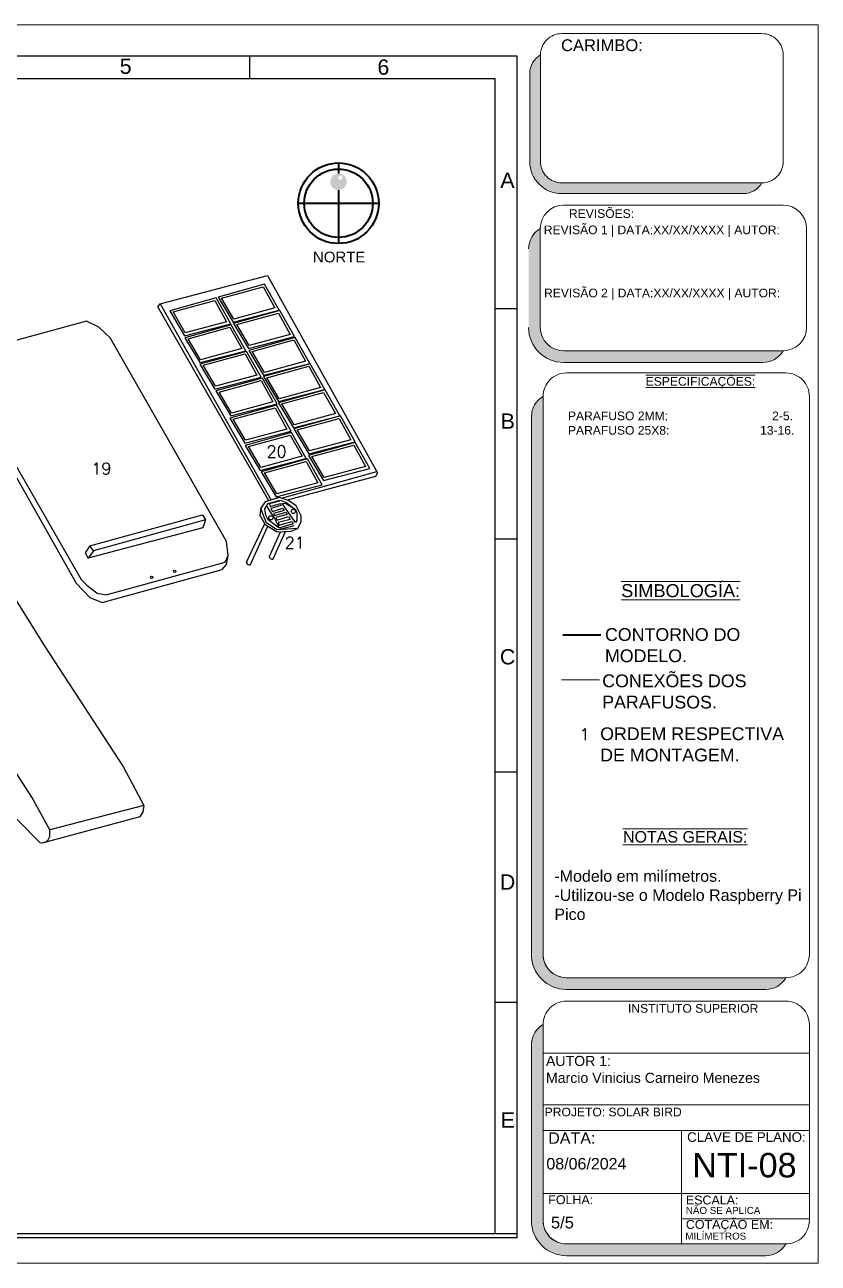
# Model space of a CAD drawing. Header units: inches. Extents: x 22 to 314, y 15 to 209.
# Drawn here: x 188.8 to 313.5, y 14.5 to 209 of the extents above; entities that cross this region are included whole.
import ezdxf
from ezdxf.lldxf.tags import DXFTag

# ---------------------------------------------------------------- set-up
doc = ezdxf.new("R2010")
doc.units = ezdxf.units.IN
doc.layers.add('1', color=1, linetype='Continuous')
for name, color, linetype, lineweight in [('MURO TABLAROCA', 100, 'Continuous', 15), ('MUROS', 1, 'Continuous', 40), ('PUERTAS', 33, 'LÍMITE2', 9), ('TEXTOS', 11, 'Continuous', 13), ('TRAZOS 1', 70, 'Continuous', 9), ('TRAZOS 3', 50, 'Continuous', 9)]:
    doc.layers.add(name, color=color, linetype=linetype, lineweight=lineweight)
tags = doc.linetypes.add('CONTOUR', pattern=[0.46875, 0.375, -0.09375]).pattern_tags.tags
tags[6:7] = [DXFTag(74, 4), DXFTag(75, 0), DXFTag(340, '0'), DXFTag(46, 1.0), DXFTag(50, 0.0), DXFTag(44, 0.0), DXFTag(45, 0.0)]
tags[4:5] = [DXFTag(74, 4), DXFTag(75, 0), DXFTag(340, '0'), DXFTag(46, 1.0), DXFTag(50, 0.0), DXFTag(44, 0.0), DXFTag(45, 0.0)]
doc.linetypes.add('LÍMITE2', pattern='A,6.35,-2.54,[132,ltypeshp.shx,S=2.54,R=0,X=-2.54,Y=0],-2.54,25.4', length=36.83)

# ---------------------------------------------------------------- blocks, each defined once
blk = doc.blocks.new('NORTE 2')
at = {"layer": 'TRAZOS 1', "linetype": 'ByBlock', "ltscale": 0.001}
h = blk.add_hatch(color=1, dxfattribs=at)
h.set_gradient(color1=(255, 0, 0), color2=(255, 128, 128), one_color=1, tint=0.75)
h.paths.add_polyline_path([(-2.84, 0, 1), (-6.36, 0, 1)])
h.paths.add_polyline_path([(-5.9, 0.38, -1), (-5.02, 0.38, -1)], flags=16)
at = {"layer": 'MUROS'}
for p, q in [((0, -8.65), (0, 8.65)), ((-8.65, 0), (-6.36, 0)), ((-2.84, 0), (8.65, 0))]:
    blk.add_line(p, q, dxfattribs=at)
for radius in [8.65, 7.35]:
    blk.add_circle((0, 0), radius, dxfattribs=at)

msp = doc.modelspace()

# ---------------------------------------------------------------- hatches: boundary and pattern name
at = {"layer": 'MUROS', "linetype": 'ByBlock', "ltscale": 0.001}
h = msp.add_hatch(color=252, dxfattribs=at)
h.set_gradient(color1=(132, 132, 132), color2=(148, 148, 148), one_color=1, tint=0.58)
h.paths.add_polyline_path([(273.5, 157.78, -0.414214), (269.83, 161.46), (269.83, 176.98, 0.267949), (267.99, 173.8), (267.99, 161.46, 0.414214), (273.5, 155.95), (304.81, 155.95, 0.267949), (307.99, 157.78)])
at = {"layer": 'MUROS', "linetype": 'ByBlock', "ltscale": 0.01}
h = msp.add_hatch(color=8, dxfattribs=at)
h.set_gradient(color1=(128, 128, 128), color2=(163, 163, 163), one_color=1, tint=0.64)
edge = h.paths.add_edge_path()
edge.add_arc((272.11, 147.44), 3.67, 120, 180)
edge.add_line((268.43, 147.44), (268.43, 63.01))
edge.add_arc((273.94, 63.01), 5.51, 180, 270)
edge.add_line((273.94, 57.5), (305.25, 57.5))
edge.add_arc((305.25, 61.17), 3.67, 270, 330)
edge.add_line((308.43, 59.34), (273.94, 59.34))
edge.add_arc((273.94, 63.01), 3.67, 180, 270, ccw=False)
edge.add_line((270.27, 63.01), (270.27, 150.62))
h = msp.add_hatch(color=8, dxfattribs=at)
h.set_gradient(color1=(128, 128, 128), color2=(163, 163, 163), one_color=1, tint=0.64)
edge = h.paths.add_edge_path()
edge.add_arc((305.25, 19.37), 3.67, 270, 330)
edge.add_line((308.43, 17.54), (273.94, 17.54))
edge.add_arc((273.94, 21.21), 3.67, 180, 270, ccw=False)
edge.add_line((270.27, 21.21), (270.27, 51.99))
edge.add_arc((272.1, 48.81), 3.67, 119.9036, 176.9058)
edge.add_line((268.43, 49.01), (268.43, 21.21))
edge.add_arc((273.94, 21.21), 5.51, 180, 270)
edge.add_line((273.94, 15.7), (305.25, 15.7))
at = {"layer": 'PUERTAS', "linetype": 'ByBlock', "ltscale": 0.001}
h = msp.add_hatch(color=253, dxfattribs=at)
h.set_gradient(color1=(173, 173, 173), color2=(179, 179, 179), one_color=1, tint=0.7)
h.paths.add_polyline_path([(273.2, 184.15, -0.414214), (269.85, 187.5), (269.85, 204.24, 0.268351), (268.17, 201.32), (268.17, 187.5, 0.414214), (273.2, 182.47), (301.75, 182.47, 0.267083), (304.65, 184.15)])

# ---------------------------------------------------------------- linework, layer by layer
at = {"color": 1, "linetype": 'ByBlock'}
for p, q in [((210.12, 165.14), (226.95, 169.63)), ((226.95, 169.63), (244.25, 138.62)), ((226.51, 168.24), (219.21, 166.22)), ((219.73, 166.05), (226.3, 167.85)), ((226.3, 167.85), (228.14, 164.51)), ((228.81, 164.18), (226.51, 168.24)), ((218.91, 166.08), (211.6, 164.07)), ((212.12, 163.89), (218.69, 165.69)), ((218.69, 165.69), (220.54, 162.35)), ((221.21, 162.03), (218.91, 166.08)), ((219.21, 166.22), (221.55, 162.29)), ((221.66, 162.75), (219.73, 166.05)), ((209.76, 164.67), (210.12, 165.14)), ((227.15, 134.25), (209.76, 164.67)), ((210.12, 165.14), (227.54, 134.35)), ((211.6, 164.07), (213.95, 160.14)), ((214.05, 160.6), (212.12, 163.89)), ((221.55, 162.29), (228.81, 164.18)), ((228.92, 164.09), (221.61, 162.08)), ((228.14, 164.51), (221.66, 162.75)), ((222.13, 161.9), (228.7, 163.7)), ((228.7, 163.7), (230.55, 160.36)), ((231.22, 160.04), (228.92, 164.09)), ((198.52, 162.43), (179.86, 157.34)), ((200.44, 161.48), (198.52, 162.43)), ((202.22, 159.82), (200.44, 161.48)), ((213.95, 160.14), (221.21, 162.03)), ((221.28, 161.86), (213.98, 159.84)), ((220.54, 162.35), (214.05, 160.6)), ((214.5, 159.67), (221.07, 161.47)), ((221.07, 161.47), (222.91, 158.13)), ((223.58, 157.8), (221.28, 161.86)), ((221.61, 162.08), (223.96, 158.15)), ((224.06, 158.61), (222.13, 161.9)), ((220.54, 127.83), (202.22, 159.82)), ((213.98, 159.84), (216.32, 155.92)), ((216.43, 156.37), (214.5, 159.67)), ((223.96, 158.15), (231.22, 160.04)), ((231.33, 159.87), (224.02, 157.85)), ((230.55, 160.36), (224.06, 158.61)), ((224.54, 157.68), (231.11, 159.48)), ((231.11, 159.48), (232.95, 156.14)), ((233.63, 155.81), (231.33, 159.87)), ((216.32, 155.92), (223.58, 157.8)), ((223.67, 157.69), (216.36, 155.68)), ((222.91, 158.13), (216.43, 156.37)), ((225.97, 153.64), (223.67, 157.69)), ((224.02, 157.85), (226.36, 153.93)), ((226.47, 154.38), (224.54, 157.68)), ((216.36, 155.68), (218.7, 151.75)), ((216.88, 155.5), (223.45, 157.3)), ((223.45, 157.3), (225.3, 153.96)), ((226.36, 153.93), (233.63, 155.81)), ((233.67, 155.75), (226.36, 153.73)), ((232.95, 156.14), (226.47, 154.38)), ((235.97, 151.69), (233.67, 155.75)), ((178.6, 153.64), (196.89, 121.28)), ((179.24, 153.99), (197.68, 121.89)), ((218.81, 152.21), (216.88, 155.5)), ((218.7, 151.75), (225.97, 153.64)), ((225.3, 153.96), (218.81, 152.21)), ((226.36, 153.73), (228.7, 149.81)), ((226.88, 153.56), (233.45, 155.36)), ((233.45, 155.36), (235.3, 152.02)), ((226.16, 153.49), (218.86, 151.47)), ((219.38, 151.3), (225.95, 153.1)), ((225.95, 153.1), (227.79, 149.76)), ((228.46, 149.43), (226.16, 153.49)), ((228.81, 150.26), (226.88, 153.56)), ((228.7, 149.81), (235.97, 151.69)), ((235.3, 152.02), (228.81, 150.26)), ((218.86, 151.47), (221.2, 147.55)), ((221.31, 148), (219.38, 151.3)), ((227.79, 149.76), (221.31, 148)), ((236.01, 151.65), (228.7, 149.63)), ((229.22, 149.46), (235.79, 151.26)), ((235.79, 151.26), (237.64, 147.92)), ((238.31, 147.59), (236.01, 151.65)), ((228.37, 149.22), (221.07, 147.2)), ((221.2, 147.55), (228.46, 149.43)), ((221.59, 147.03), (228.16, 148.83)), ((228.16, 148.83), (230, 145.49)), ((230.67, 145.16), (228.37, 149.22)), ((228.7, 149.63), (231.05, 145.71)), ((231.15, 146.16), (229.22, 149.46)), ((237.64, 147.92), (231.15, 146.16)), ((221.07, 147.2), (223.41, 143.28)), ((223.52, 143.73), (221.59, 147.03)), ((231.05, 145.71), (238.31, 147.59)), ((238.42, 147.55), (231.11, 145.53)), ((231.63, 145.36), (238.2, 147.16)), ((238.2, 147.16), (240.04, 143.82)), ((240.72, 143.5), (238.42, 147.55)), ((223.41, 143.28), (230.67, 145.16)), ((230.76, 144.94), (223.45, 142.93)), ((230, 145.49), (223.52, 143.73)), ((223.97, 142.75), (230.54, 144.55)), ((230.54, 144.55), (232.39, 141.22)), ((233.06, 140.89), (230.76, 144.94)), ((231.11, 145.53), (233.45, 141.61)), ((233.56, 142.06), (231.63, 145.36)), ((223.45, 142.93), (225.79, 139)), ((225.9, 139.46), (223.97, 142.75)), ((240.74, 143.37), (233.43, 141.35)), ((233.45, 141.61), (240.72, 143.5)), ((240.04, 143.82), (233.56, 142.06)), ((233.95, 141.18), (240.52, 142.98)), ((240.52, 142.98), (242.36, 139.64)), ((243.04, 139.31), (240.74, 143.37)), ((225.79, 139), (233.06, 140.89)), ((232.39, 141.22), (225.9, 139.46)), ((233.27, 140.8), (225.97, 138.79)), ((226.49, 138.61), (233.06, 140.41)), ((233.06, 140.41), (234.9, 137.07)), ((235.57, 136.75), (233.27, 140.8)), ((233.43, 141.35), (235.77, 137.42)), ((235.88, 137.88), (233.95, 141.18)), ((225.97, 138.79), (228.31, 134.86)), ((228.42, 135.32), (226.49, 138.61)), ((229.17, 134.63), (244.14, 138.82)), ((243.95, 138.07), (230.03, 134.34)), ((235.77, 137.42), (243.04, 139.31)), ((242.36, 139.64), (235.88, 137.88)), ((244.25, 138.62), (243.95, 138.07)), ((228.31, 134.86), (235.57, 136.75)), ((234.9, 137.07), (228.42, 135.32)), ((228.87, 134.73), (226.59, 134.09)), ((227.06, 133.82), (228.98, 134.33)), ((230.24, 134.27), (228.87, 134.73)), ((228.98, 134.33), (229.85, 134.04)), ((231.47, 133.43), (230.24, 134.27)), ((225.93, 133.08), (225.77, 131.98)), ((226.59, 134.09), (225.93, 133.08)), ((226.25, 132.16), (225.93, 133.08)), ((226.55, 132.99), (227.06, 133.82)), ((226.68, 131.99), (226.55, 132.99)), ((226.81, 133.4), (228.08, 131.45)), ((228.92, 134.15), (227.27, 133.75)), ((227.27, 133.75), (227.41, 133.35)), ((227.41, 133.35), (228.99, 133.78)), ((229.07, 133.49), (227.51, 133.02)), ((227.51, 133.02), (227.73, 132.57)), ((227.73, 132.57), (229.4, 133.09)), ((229.6, 132.72), (227.89, 132.22)), ((228.08, 131.92), (229.86, 132.45)), ((228.99, 133.78), (229.07, 133.49)), ((229.29, 133.82), (229.8, 133.87)), ((231.37, 130.81), (229.29, 133.82)), ((229.4, 133.09), (229.6, 132.72)), ((229.8, 133.87), (231.34, 132.87)), ((229.85, 134.04), (231.34, 132.87)), ((229.86, 132.45), (230.05, 132.08)), ((231.34, 132.87), (231.55, 132.36)), ((232.26, 131.86), (231.47, 133.43)), ((231.55, 132.36), (231.6, 131.16)), ((199.06, 127.17), (216.77, 132.03)), ((217.21, 131.26), (199.65, 126.37)), ((216.77, 132.03), (217.21, 131.26)), ((217.21, 131.26), (216.8, 130)), ((223.69, 124.59), (226.55, 130.66)), ((225.77, 131.98), (226.62, 130.53)), ((226.82, 130.79), (226.25, 132.16)), ((226.62, 130.53), (228.49, 129.34)), ((227.06, 131.22), (226.68, 131.99)), ((228.45, 129.68), (226.82, 130.79)), ((228.59, 130.09), (227.06, 131.22)), ((227.89, 132.22), (228.08, 131.92)), ((228.08, 131.45), (228.82, 129.99)), ((230.05, 132.08), (228.29, 131.59)), ((228.29, 131.59), (228.45, 131.17)), ((228.45, 131.17), (230.29, 131.74)), ((230.54, 131.29), (228.64, 130.8)), ((228.64, 130.8), (228.78, 130.38)), ((228.78, 130.38), (230.77, 130.99)), ((231, 130.62), (228.89, 130.01)), ((228.98, 129.78), (231.13, 130.35)), ((230.29, 131.74), (230.54, 131.29)), ((230.77, 130.99), (231, 130.62)), ((231.6, 131.16), (231.37, 130.81)), ((231.71, 129.87), (232.27, 130.98)), ((232.27, 130.98), (232.26, 131.86)), ((216.8, 130), (198.77, 125.22)), ((224.31, 124.23), (227.03, 130.27)), ((227.26, 125.5), (229.02, 129.38)), ((227.88, 125.14), (229.77, 129.42)), ((231.71, 129.87), (228.45, 129.68)), ((228.49, 129.34), (230.7, 129.48)), ((228.82, 129.99), (228.59, 130.09)), ((228.89, 130.01), (228.98, 129.78)), ((230.7, 129.48), (231.71, 129.87)), ((181.53, 128.06), (191.9, 111.51)), ((199.06, 127.17), (198.3, 126.08)), ((199.65, 126.37), (199.06, 127.17)), ((220.77, 125.66), (220.54, 127.83)), ((198.3, 126.08), (198.77, 125.22)), ((199.65, 126.37), (198.77, 125.22)), ((201.64, 119.49), (220.3, 124.58)), ((220.3, 124.58), (220.77, 125.66)), ((220.54, 124.22), (220.77, 125.66)), ((200.99, 118.26), (219.84, 123.45)), ((219.84, 123.45), (220.54, 124.22)), ((196.89, 121.28), (199.05, 119.02)), ((197.68, 121.89), (198.57, 120.99)), ((198.57, 120.99), (200.22, 119.72)), ((199.05, 119.02), (200.99, 118.26)), ((200.22, 119.72), (201.64, 119.49)), ((189.93, 87.7), (170.9, 117.17)), ((191.9, 111.51), (204.33, 92.39)), ((204.33, 92.39), (207.51, 86.39)), ((191.24, 80.52), (181.53, 90.34)), ((192.74, 82.54), (189.93, 87.7)), ((207.51, 86.39), (192.74, 82.54)), ((207.51, 86.39), (207.38, 85.39)), ((206.92, 84.63), (191.56, 80.47)), ((207.38, 85.39), (206.92, 84.63)), ((192.74, 81.53), (192.74, 82.54)), ((191.56, 80.47), (191.24, 80.52)), ((192.02, 80.6), (192.5, 80.97)), ((192.5, 80.97), (192.74, 81.53))]:
    msp.add_line(p, q, dxfattribs=at)
for centre, radius in [((231.02, 132.56), 0.334), ((227.5, 131.56), 0.334), ((212.36, 123.16), 0.185), ((208.75, 122.19), 0.185)]:
    msp.add_circle(centre, radius, dxfattribs=at)
for centre, end_param in [((224, 124.41), 3.251314), ((227.57, 125.32), 3.258117)]:
    msp.add_ellipse(centre, major_axis=(-0.31, 0.178), ratio=0.552387, start_param=0, end_param=end_param, dxfattribs=at)
at = {"layer": '1', "color": 1}
for p, q in [((26.9, 204.08), (266.15, 204.08)), ((224.13, 204.08), (224.13, 200.53)), ((266.15, 204.08), (266.15, 18.51)), ((29.94, 200.53), (262.71, 200.53)), ((262.71, 200.53), (262.71, 19.19)), ((266.15, 164.39), (262.71, 164.39)), ((266.15, 128.2), (262.71, 128.2)), ((266.15, 91.62), (262.71, 91.62)), ((266.15, 55.43), (262.71, 55.43)), ((26.9, 19.19), (266.15, 19.19)), ((266.15, 18.51), (26.9, 18.51))]:
    msp.add_line(p, q, dxfattribs=at)
at = {"layer": 'MURO TABLAROCA', "color": 5, "linetype": 'CONTOUR', "ltscale": 0.001}
msp.add_line((273.14, 106.13), (279.12, 106.13), dxfattribs=at)
at = {"layer": 'MUROS', "linetype": 'ByBlock', "ltscale": 0.01}
msp.add_line((273.35, 113.16), (279.33, 113.16), dxfattribs=at)
at = {"layer": 'TRAZOS 3', "color": 1}
for p, q in [((268.17, 187.5), (268.17, 201.34)), ((301.75, 182.47), (273.2, 182.47)), ((273.5, 180.65), (307.99, 180.65)), ((269.83, 161.46), (269.83, 176.98)), ((311.66, 176.98), (311.66, 161.46)), ((307.99, 157.78), (273.5, 157.78)), ((304.81, 155.95), (273.5, 155.95)), ((270.27, 63.01), (270.27, 150.62)), ((268.43, 63.01), (268.43, 147.44)), ((308.43, 59.34), (273.94, 59.34)), ((305.25, 57.5), (273.94, 57.5)), ((270.27, 21.21), (270.27, 51.99)), ((268.43, 21.21), (268.43, 49.01)), ((270.27, 47.52), (312.1, 47.52)), ((270.27, 39.41), (312.1, 39.41)), ((270.27, 35.34), (312.1, 35.34)), ((291.99, 35.34), (291.99, 17.54)), ((270.27, 25.46), (291.99, 25.46)), ((291.99, 25.46), (312.1, 25.46)), ((291.99, 21.5), (312.1, 21.5)), ((308.43, 17.54), (273.94, 17.54)), ((305.25, 15.7), (273.94, 15.7))]:
    msp.add_line(p, q, dxfattribs=at)
at = {"layer": 'TRAZOS 3'}
for p, q in [((269.83, 165.96), (269.83, 176.98)), ((269.83, 176.97), (269.83, 165.98))]:
    msp.add_line(p, q, dxfattribs=at)
at = {"layer": 'TRAZOS 3', "color": 1}
msp.add_lwpolyline([(313.5, 14.52), (21.81, 14.52), (21.81, 208.97), (313.5, 208.97)], close=True, dxfattribs=at)
for points in [[(273.2, 207.59), (304.65, 207.59, -0.414214), (308, 204.24), (308, 187.5, -0.414214), (304.65, 184.15), (273.2, 184.15, -0.414214), (269.85, 187.5), (269.85, 204.24, -0.414214)], [(308.43, 59.34), (273.94, 59.34, -0.414214), (270.27, 63.01), (270.27, 150.62, -0.414214), (273.94, 154.3), (308.43, 154.3, -0.414214), (312.1, 150.62), (312.1, 63.01, -0.414214)], [(308.43, 17.54), (273.94, 17.54, -0.414214), (270.27, 21.21), (270.27, 51.99, -0.414214), (273.94, 55.66), (308.43, 55.66, -0.414214), (312.1, 51.99), (312.1, 21.21, -0.414214)]]:
    msp.add_lwpolyline(points, format="xyb", close=True, dxfattribs=at)
for centre, radius, start, end in [((271.53, 201.33), 3.36, 120.0496, 179.8644), ((273.2, 187.5), 5.03, 180, 270), ((301.74, 185.83), 3.36, 270.1356, 329.9504), ((273.5, 176.98), 3.67, 90, 180), ((307.99, 176.98), 3.67, 0, 90), ((271.67, 173.8), 3.67, 120, 180), ((273.5, 161.46), 5.51, 180, 270), ((273.5, 161.46), 3.67, 180, 270), ((273.5, 161.46), 3.67, 180, 270), ((307.99, 161.46), 3.67, 270, 0), ((304.81, 159.62), 3.67, 270, 330), ((272.11, 147.44), 3.67, 120, 180), ((273.94, 63.01), 5.51, 180, 270), ((273.94, 63.01), 3.67, 180, 270), ((305.25, 61.17), 3.67, 270, 330), ((272.1, 48.81), 3.67, 119.9036, 176.9058), ((273.94, 21.21), 5.51, 180, 270), ((273.94, 21.21), 3.67, 180, 270), ((305.25, 19.37), 3.67, 270, 330)]:
    msp.add_arc(centre, radius, start, end, dxfattribs=at)

# ---------------------------------------------------------------- block references
at = {"layer": 'TRAZOS 1', "linetype": 'ByBlock', "xscale": 0.7312144495587367, "yscale": 0.7312144495587367, "zscale": 0.7312144495587367, "rotation": 270}
msp.add_blockref('NORTE 2', (238.12, 180.95), dxfattribs=at)

# ---------------------------------------------------------------- texts
at = {"layer": 'TEXTOS', "color": 74, "linetype": 'ByBlock', "ltscale": 0.01, "insert": (273.09, 206.69), "char_height": 1.86, "width": 36.6183, "attachment_point": 1}
msp.add_mtext('{\\fArial|b0|i0|c0|p34;CARIMBO:}', dxfattribs=at)
at = {"layer": 'TEXTOS', "color": 1, "attachment_point": 1}
for s, insert, char_height, width in [('{\\fArial|b0|i0|c0|p34;5}', (203.75, 203.67), 2.4, 12.6418), ('{\\fArial|b0|i0|c0|p34;6}', (244.24, 203.53), 2.4, 12.6418), ('{\\fArial|b0|i0|c0|p34;A}', (263.55, 185.77), 2.4, 12.6418), ('{\\fArial|b0|i0|c0|p34;B}', (263.61, 147.94), 2.4, 12.6418), ('{\\Fsimplex.shx|c0;20}', (226.82, 142.89), 1.8416, 21.7671), ('{\\Fsimplex.shx|c0;19}', (199.29, 140.2), 1.8416, 21.7671), ('{\\Fsimplex.shx|c0;21}', (229.67, 128.57), 1.8416, 21.7671), ('{\\fArial|b0|i0|c0|p34;C}', (263.48, 110.94), 2.4, 12.6418), ('{\\Fsimplex.shx|c0;1}', (276.01, 98.48), 1.8416, 21.7671), ('{\\fArial|b0|i0|c0|p34;D}', (263.47, 75.57), 2.4, 12.6418), ('{\\fArial|b0|i0|c0|p34;E}', (263.61, 38.22), 2.4, 12.6418)]:
    msp.add_mtext(s, dxfattribs=dict(at, insert=insert, char_height=char_height, width=width))
at = {"layer": 'TEXTOS', "color": 74, "attachment_point": 1}
for s, insert, char_height, width in [('{\\fArial|b0|i0|c0|p34;REVISÕES:}', (274.33, 180.01), 1.3599, 209.2265), ('{\\fArial|b0|i0|c0|p34;REVISÃO 1 | DATA:XX/XX/XXXX | AUTOR:}', (270.38, 177.45), 1.3599, 35.8621), ('{\\fArial|b0|i0|c0|p34;REVISÃO 2 | DATA:XX/XX/XXXX | AUTOR:}', (270.42, 167.54), 1.3599, 35.8621), ('{\\fArial|b0|i0|c0|p34;\\L\\OESPECIFICAÇÕES:}', (286.39, 153.66), 1.3599, 19.1196), ('{\\fBernard MT Condensed|b0|i0|c0|p18;\\P\\fArial|b0|i0|c0|p34;    PARAFUSO 2MM:                               2-5.\\P    \\fArial|b0|i0|c0|p34;PARAFUSO 25X8\\fArial|b0|i0|c0|p34;:                           13-16.\\P    \\P    \\P   \\P   }', (272.06, 150.51), 1.3599, 41.5686), ('{\\fArial|b0|i0|c0|p34;\\L\\OSIMBOLOGÍA:}', (282.54, 121.14), 2.0398, 13.174), ('{\\fArial|b0|i0|c0|p34;CONTORNO DO \\PMODELO.}', (279.99, 114.23), 2.0005, 35.1715), ('{\\fArial|b0|i0|c0|p34;CONEXÕES DOS PARAFUSOS.}', (279.56, 106.96), 2.0005, 35.1715), ('{\\fArial|b0|i0|c0|p34;ORDEM RESPECTIVA \\PDE MONTAGEM.}', (279.24, 98.65), 2.0005, 35.1715), ('{\\fArial|b0|i0|c0|p34;\\L\\ONOTAS GERAIS:}', (282.82, 82.37), 1.8, 28.7188), ('{\\fArial|b0|i0|c0|p34;-Modelo em milímetros.\\P-Utilizou-se o Modelo Raspberry Pi Pico\\P\\P }', (272.04, 76.21), 1.8, 40.1479), ('{\\fArial|b0|i0|c0|p34;INSTITUTO SUPERIOR}', (283.61, 55.21), 1.3599, 43.9091), ('{\\fArial|b0|i0|c0|p34;AUTOR 1: \\PMarcio Vinicius Carneiro Menezes}', (270.72, 47.07), 1.5865, 60.7346), ('{\\fArial|b0|i0|c0|p34;PROJETO: SOLAR BIRD}', (270.52, 38.94), 1.3599, 44.3071), ('{\\fArial|b0|i0|c0|p34;DATA:}', (271.08, 35.07), 1.8, 40.6092), ('{\\fArial|b0|i0|c0|p34;CLAVE DE PLANO:}', (292.9, 35.07), 1.5, 21.2143), ('{\\fArial|b0|i0|c0|p34;08/06/2024}', (270.78, 31.04), 1.8, 12.6418), ('{\\fArial|b0|i0|c0|p34;NTI-08}', (293.7, 31.84), 3.8416, 21.7671), ('{\\fArial|b0|i0|c0|p34;FOLHA:}', (271.08, 25.19), 1.4, 17.9311), ('{\\fArial|b0|i0|c0|p34;NÃO SE APLICA}', (292.7, 23.36), 1.1, 17.7052), ('{\\fArial|b0|i0|c0|p34;ESCALA:}', (292.7, 25.14), 1.4, 10.1645), ('{\\fArial|b0|i0|c0|p34;5/5}', (271.5, 21.84), 1.8573, 12.6418), ('{\\fArial|b0|i0|c0|p34;COTAÇÃO EM:}', (292.7, 21.31), 1.4, 14.5001), ('{\\fArial|b0|i0|c0|p34;MILÍMETROS}', (292.62, 19.32), 1.1, 14.3993)]:
    msp.add_mtext(s, dxfattribs=dict(at, insert=insert, char_height=char_height, width=width))
at = {"layer": 'TEXTOS', "insert": (234.1, 173.35), "char_height": 1.688, "width": 25.2826, "attachment_point": 1}
msp.add_mtext('{\\fArial|b0|i0|c0|p34;NORTE}', dxfattribs=at)

doc.saveas('drawing.dxf')
